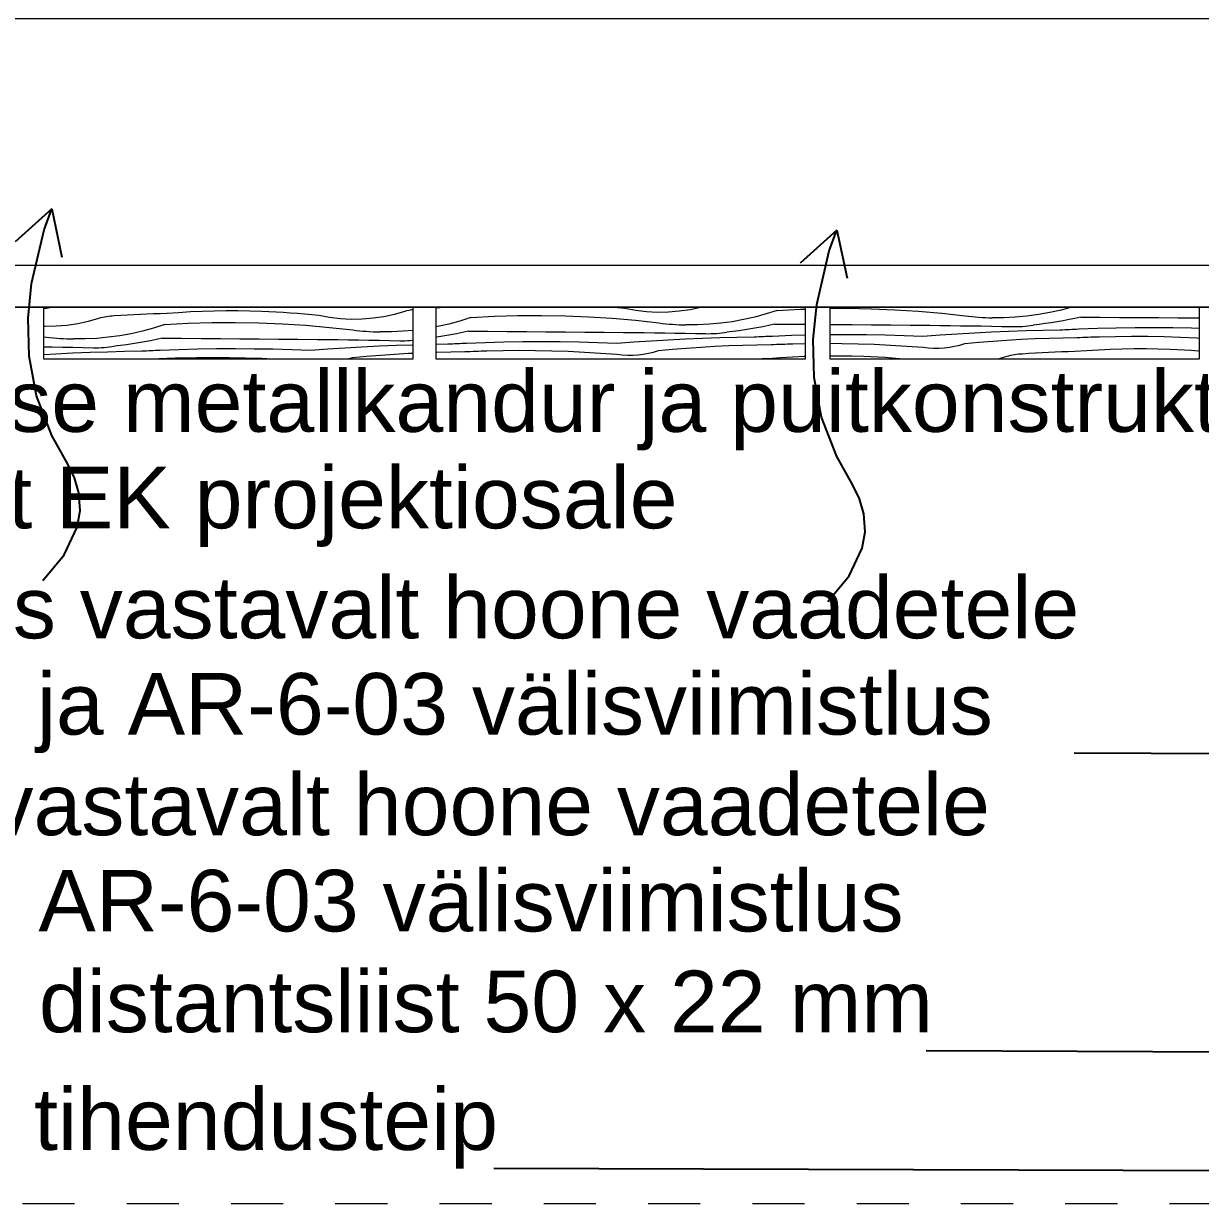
# Model space of a CAD drawing. Header units: millimetres. Extents: x -6345 to -3608, y 2414 to 4738.
# Drawn here: x -6006.3 to -5528.6, y 2414.1 to 2893.1 of the extents above; entities that cross this region are included whole.
import ezdxf

# ---------------------------------------------------------------- set-up
doc = ezdxf.new("R2010")
doc.units = ezdxf.units.MM
doc.header["$MEASUREMENT"] = 0
doc.linetypes.add('Dashed', pattern=[42.333333333324, 21.166666666662, -21.166666666662])
for name, color, linetype, lineweight in [('0_Pen_No__1', 7, 'Continuous', 13), ('2D Drafting - General_Pen_No__141', 7, 'Continuous', 20), ('Annotation - Label_Pen_No__2', 8, 'Continuous', 15), ('New_0_Pen_No__2', 8, 'Continuous', 15), ('New_0_Pen_No__75', 6, 'Continuous', 20), ('New_2D Drafting - General_Pen_No__1', 7, 'Continuous', 13), ('New_k-jämejoon_Pen_No__2', 8, 'Continuous', 15)]:
    doc.layers.add(name, color=color, linetype=linetype, lineweight=lineweight)
doc.layers.add('2D Drafting - General_Pen_No__161', color=7, linetype='Continuous', lineweight=13, true_color=0x6a6a6a)
doc.layers.add('New_0_Pen_No__5', color=7, linetype='Continuous', lineweight=25, true_color=0x40a5ff)
doc.styles.add('GENERATED_STYLE_1', font='')
doc.styles.get('GENERATED_STYLE_1').set_extended_font_data('Arial')
doc.dimstyles.new('GENERATED_STYLE__4', dxfattribs={"dimtxt": 0.18, "dimasz": 0.94818816, "dimexe": 0.18, "dimexo": 0.0625, "dimgap": 0, "dimtad": 0, "dimtih": 1, "dimtoh": 1, "dimdec": 4, "dimzin": 0, "dimdsep": 46, "dimcen": 0.09, "dimadec": 0, "dimazin": 0, "dimtfac": 1, "dimtdec": 4, "dimtmove": 0, "dimatfit": 3, "dimldrblk": 'ARROWHEAD_5', "dimfxl": 0, "dimtolj": 1, "dimtzin": 0, "dimarcsym": 0})
doc.dimstyles.new('GENERATED_STYLE__6', dxfattribs={"dimtxt": 0.18, "dimasz": 7.6, "dimexe": 0.18, "dimexo": 0.0625, "dimgap": 0, "dimtad": 0, "dimtih": 1, "dimtoh": 1, "dimdec": 4, "dimzin": 0, "dimdsep": 46, "dimcen": 0.09, "dimadec": 0, "dimazin": 0, "dimtfac": 1, "dimtdec": 4, "dimtmove": 0, "dimatfit": 3, "dimldrblk": 'ARROWHEAD_14', "dimfxl": 0, "dimtolj": 1, "dimtzin": 0, "dimarcsym": 0})

# ---------------------------------------------------------------- blocks, each defined once
blk = doc.blocks.new('*X5')
at = {"layer": '2D Drafting - General_Pen_No__161', "color": 251, "linetype": 'Continuous', "lineweight": 13, "true_color": 0x6a6a6a}
for p, q in [((-5998.203263941031, 2777.363651190695), (-5997.050303377668, 2777.565752973827)), ((-5997.050303377668, 2777.565752973827), (-5995.193343630632, 2778.001237874935)), ((-5975.744455168614, 2773.49106106811), (-5974.987788791072, 2773.717350662709)), ((-5974.987788791072, 2773.717350662709), (-5974.223646139058, 2773.916942733951)), ((-5974.223646139058, 2773.916942733951), (-5973.452968870578, 2774.089591323216)), ((-5973.452968870578, 2774.089591323216), (-5972.676706696283, 2774.235083674516)), ((-5972.676706696283, 2774.235083674516), (-5971.895816209143, 2774.353240496672)), ((-5971.895816209143, 2774.353240496672), (-5971.111259705627, 2774.443916184257)), ((-5971.111259705627, 2774.443916184257), (-5970.324003999862, 2774.506998997027)), ((-5970.324003999862, 2774.506998997027), (-5969.535019232216, 2774.542411197616)), ((-5969.535019232216, 2774.542411197616), (-5966.877480491595, 2774.727504636006)), ((-5966.877480491595, 2774.727504636006), (-5964.218699048766, 2774.893796482177)), ((-5964.218699048766, 2774.893796482177), (-5961.558807919824, 2775.041278416718)), ((-5961.558807919824, 2775.041278416718), (-5958.897940176385, 2775.169943061262)), ((-5958.897940176385, 2775.169943061262), (-5956.236228938918, 2775.279783978847)), ((-5956.236228938918, 2775.279783978847), (-5953.573807370095, 2775.370795674247)), ((-5953.573807370095, 2775.370795674247), (-5950.910808668124, 2775.442973594239)), ((-5950.910808668124, 2775.442973594239), (-5948.247366060085, 2775.496314127837)), ((-5948.247366060085, 2775.496314127837), (-5943.431297187969, 2775.858344933212)), ((-5943.431297187969, 2775.858344933212), (-5938.610330489373, 2776.147940817245)), ((-5938.610330489373, 2776.147940817245), (-5933.785555342424, 2776.3650363409)), ((-5933.785555342424, 2776.3650363409), (-5928.958061985827, 2776.509582447808)), ((-5928.958061985827, 2776.509582447808), (-5924.128941272514, 2776.581546475357)), ((-5924.128941272514, 2776.581546475357), (-5919.299284423145, 2776.580912162071)), ((-5919.299284423145, 2776.580912162071), (-5914.470182779529, 2776.507679651283)), ((-5914.470182779529, 2776.507679651283), (-5909.642727558017, 2776.361865491105)), ((-5909.639949187173, 2776.377622415153), (-5906.740700069086, 2776.255119725273)), ((-5906.740700069086, 2776.255119725273), (-5903.84267562436, 2776.106436587218)), ((-5903.84267562436, 2776.106436587218), (-5900.946112259679, 2775.931585129833)), ((-5900.946112259679, 2775.931585129833), (-5898.051246262533, 2775.730579616646)), ((-5898.051246262533, 2775.730579616646), (-5895.158313781951, 2775.503436444705)), ((-5895.158313781951, 2775.503436444705), (-5892.267550809236, 2775.250174143241)), ((-5892.267550809236, 2775.250174143241), (-5889.379193158711, 2774.970813372154)), ((-5889.379193158711, 2774.970813372154), (-5886.493476448488, 2774.665376920333)), ((-5886.493476448488, 2774.665376920333), (-5882.128982861627, 2773.872824763062)), ((-5882.128982861627, 2773.872824763062), (-5877.722207338816, 2773.36560421608)), ((-5868.856444831793, 2773.21452130491), (-5864.434945794215, 2773.571297778963)), ((-5864.434945794215, 2773.571297778963), (-5860.045982200108, 2774.214680838522)), ((-5860.045982200108, 2774.214680838522), (-5855.70811232157, 2775.141950005816)), ((-5855.70811232157, 2775.141950005816), (-5851.439678386291, 2776.349184420455)), ((-5851.439678386291, 2776.349184420455), (-5850.683012008749, 2776.575474015055)), ((-5850.683012008749, 2776.575474015055), (-5849.918869356736, 2776.775066086296)), ((-5849.918869356736, 2776.775066086296), (-5849.148192088255, 2776.947714675561)), ((-5849.148192088255, 2776.947714675561), (-5848.37192991396, 2777.093207026862)), ((-5848.37192991396, 2777.093207026862), (-5848.203264090044, 2777.118727913707)), ((-5998.203263941031, 2770.317828499438), (-5997.596560250349, 2770.287736655907)), ((-5997.596560250349, 2770.287736655907), (-5993.161221614116, 2770.356397952565)), ((-5993.161221614116, 2770.356397952565), (-5988.739722576538, 2770.713174426618)), ((-5988.739722576538, 2770.713174426618), (-5984.350758982429, 2771.356557486176)), ((-5984.350758982429, 2771.356557486176), (-5980.012889103893, 2772.28382665347)), ((-5980.012889103893, 2772.28382665347), (-5975.744455168614, 2773.49106106811)), ((-5953.528925857248, 2769.485953668299), (-5958.065040217986, 2768.240762831041)), ((-5949.052394354757, 2770.93077179599), (-5953.528925857248, 2769.485953668299)), ((-5949.052394354757, 2770.93077179599), (-5939.502379330286, 2771.440534690025)), ((-5939.502379330286, 2771.440534690025), (-5929.943000766453, 2771.725010785838)), ((-5929.943000766453, 2771.725010785838), (-5920.37957248485, 2771.784041950218)), ((-5920.37957248485, 2771.784041950218), (-5910.817410558202, 2771.617595369203)), ((-5910.817410558202, 2771.617595369203), (-5901.261830355305, 2771.225763566322)), ((-5901.261830355305, 2771.225763566322), (-5891.718143586333, 2770.608764351162)), ((-5891.718143586333, 2770.608764351162), (-5882.191655350198, 2769.766940698294)), ((-5882.191655350198, 2769.766940698294), (-5872.687661185572, 2768.700760556616)), ((-5877.722207338816, 2773.36560421608), (-5873.291783468027, 2773.145860008252)), ((-5873.291783468027, 2773.145860008252), (-5868.856444831793, 2773.21452130491)), ((-5998.203263941031, 2765.978470474496), (-5996.992437967893, 2765.84263720427)), ((-5996.992437967893, 2765.84263720427), (-5995.627586146357, 2765.682169115391)), ((-5995.627586146357, 2765.682169115391), (-5994.260772333157, 2765.539373799145)), ((-5994.260772333157, 2765.539373799145), (-5992.892225354346, 2765.414275161707)), ((-5992.892225354346, 2765.414275161707), (-5991.522174326142, 2765.306894146549)), ((-5991.522174326142, 2765.306894146549), (-5990.15084861656, 2765.217248730938)), ((-5990.15084861656, 2765.217248730938), (-5988.778477807019, 2765.145353922918)), ((-5988.778477807019, 2765.145353922918), (-5987.405291653904, 2765.09122175881)), ((-5987.405291653904, 2765.09122175881), (-5986.031520050099, 2765.054861301187)), ((-5981.324835744828, 2765.080751089728), (-5986.028741679256, 2765.070618225236)), ((-5976.625991760516, 2765.299151927617), (-5981.324835744828, 2765.080751089728)), ((-5971.941426378779, 2765.725392351704), (-5976.625991760516, 2765.299151927617)), ((-5967.280328244991, 2766.35863630319), (-5971.941426378779, 2765.725392351704)), ((-5962.65183997417, 2767.197641691587), (-5967.280328244991, 2766.35863630319)), ((-5958.065040217986, 2768.240762831041), (-5962.65183997417, 2767.197641691587)), ((-5954.828207572204, 2764.324871667072), (-5957.23801900294, 2763.861127459713)), ((-5952.42628746409, 2764.827892159501), (-5954.828207572204, 2764.324871667072)), ((-5950.032898778327, 2765.370054884546), (-5952.42628746409, 2764.827892159501)), ((-5950.032898778326, 2765.370054884546), (-5942.164003187027, 2765.31892307269)), ((-5942.164003187027, 2765.31892307269), (-5934.295126215243, 2765.265001909117)), ((-5934.295126215243, 2765.265001909117), (-5926.426268851739, 2765.208291400601)), ((-5926.426268851739, 2765.208291400601), (-5918.557432085282, 2765.148791554273)), ((-5918.557432085282, 2765.148791554273), (-5910.688616904626, 2765.086502377604)), ((-5910.688616904626, 2765.086502377604), (-5902.819824298521, 2765.021423878428)), ((-5902.819824298521, 2765.021423878428), (-5894.951055255726, 2764.953556064919)), ((-5894.951055255726, 2764.953556064919), (-5887.082310764995, 2764.882898945596)), ((-5887.082310764995, 2764.882898945596), (-5882.903564748787, 2764.841275212466)), ((-5882.903564748787, 2764.841275212466), (-5878.724891068469, 2764.792931892898)), ((-5878.724891068469, 2764.792931892898), (-5874.546300529392, 2764.737869111898)), ((-5874.546300529392, 2764.737869111898), (-5870.367803936688, 2764.67608701185)), ((-5872.687661185572, 2768.700760556616), (-5871.322809364035, 2768.540292467736)), ((-5871.322809364035, 2768.540292467736), (-5869.955995550835, 2768.397497151491)), ((-5870.367803936688, 2764.67608701185), (-5866.18941209525, 2764.607585752512)), ((-5869.955995550835, 2768.397497151491), (-5868.587448572024, 2768.272398514053)), ((-5868.587448572024, 2768.272398514053), (-5867.21739754382, 2768.165017498895)), ((-5867.21739754382, 2768.165017498895), (-5865.846071834239, 2768.075372083283)), ((-5866.18941209525, 2764.607585752512), (-5862.011135809699, 2764.532365511017)), ((-5865.846071834239, 2768.075372083283), (-5864.473701024697, 2768.003477275264)), ((-5864.473701024697, 2768.003477275264), (-5863.100514871582, 2767.949345111156)), ((-5863.100514871582, 2767.949345111156), (-5861.726743267777, 2767.912984653532)), ((-5862.011135809699, 2764.532365511017), (-5857.832985884358, 2764.450426481872)), ((-5857.020058962506, 2767.938874442073), (-5861.723964896933, 2767.928741577581)), ((-5857.832985884358, 2764.450426481872), (-5853.654973123222, 2764.361768876956)), ((-5852.321214978193, 2768.157275279963), (-5857.020058962506, 2767.938874442073)), ((-5853.654973123222, 2764.361768876956), (-5852.578957348733, 2764.350683826952)), ((-5852.578957348733, 2764.350683826952), (-5851.502977330979, 2764.364819833363)), ((-5848.203264090044, 2768.531960440677), (-5852.321214978193, 2768.157275279963)), ((-5851.502977330979, 2764.364819833363), (-5850.427624152676, 2764.404169130664)), ((-5850.427624152676, 2764.404169130664), (-5849.353488552191, 2764.468710102571)), ((-5849.353488552191, 2764.468710102571), (-5848.281160599023, 2764.558407293915)), ((-5848.281160599023, 2764.558407293915), (-5848.203264090044, 2764.566765626845)), ((-5998.203263941031, 2761.870167369433), (-5994.67258071901, 2761.817963659505)), ((-5994.67258071901, 2761.817963659505), (-5990.494188877571, 2761.749462400167)), ((-5993.25502949052, 2759.017974520215), (-5986.281277451204, 2759.364570695084)), ((-5990.494188877571, 2761.749462400167), (-5986.315912592021, 2761.674242158671)), ((-5986.315912592021, 2761.674242158671), (-5982.13776266668, 2761.592303129526)), ((-5986.281277451204, 2759.364570695084), (-5979.304908090216, 2759.653736656699)), ((-5982.13776266668, 2761.592303129526), (-5977.959749905544, 2761.50364552461)), ((-5979.304908090216, 2759.653736656699), (-5972.326394348574, 2759.885452801965)), ((-5977.959749905544, 2761.50364552461), (-5976.883734131055, 2761.492560474607)), ((-5976.883734131055, 2761.492560474607), (-5975.807754113301, 2761.506696481018)), ((-5975.807754113301, 2761.506696481018), (-5974.732400934998, 2761.546045778318)), ((-5974.732400934998, 2761.546045778318), (-5973.658265334513, 2761.610586750226)), ((-5973.658265334513, 2761.610586750226), (-5972.585937381345, 2761.70028394157)), ((-5972.585937381345, 2761.70028394157), (-5971.516006151969, 2761.815088077776)), ((-5972.326394348574, 2759.885452801965), (-5965.346209312662, 2760.059703422413)), ((-5971.516006151969, 2761.815088077776), (-5970.44905940624, 2761.954936091927)), ((-5970.44905940624, 2761.954936091927), (-5969.385683264505, 2762.119751159417)), ((-5966.943305950164, 2762.40122751529), (-5969.382904893662, 2762.135508083466)), ((-5964.508369715994, 2762.706735873755), (-5966.943305950164, 2762.40122751529)), ((-5965.346209312662, 2760.059703422413), (-5958.364826182171, 2760.17647670527)), ((-5962.078745089514, 2763.051951742408), (-5964.508369715994, 2762.706735873755)), ((-5959.655079553571, 2763.436783122942), (-5962.078745089514, 2763.051951742408)), ((-5957.23801900294, 2763.861127459713), (-5959.655079553571, 2763.436783122942)), ((-5958.362047811329, 2760.192233629319), (-5957.427536385392, 2760.24011355349)), ((-5957.427536385392, 2760.24011355349), (-5956.492963690535, 2760.286782283618)), ((-5956.492963690535, 2760.286782283618), (-5955.558331296551, 2760.332239741315)), ((-5955.558331296551, 2760.332239741315), (-5954.623640773334, 2760.376485850226)), ((-5954.623640773334, 2760.376485850226), (-5953.688893690876, 2760.419520536031)), ((-5953.688893690876, 2760.419520536031), (-5952.754091619266, 2760.461343726445)), ((-5952.754091619266, 2760.461343726445), (-5951.81923612868, 2760.501955351218)), ((-5951.81923612868, 2760.501955351218), (-5950.884328789389, 2760.541355342134)), ((-5950.884328789388, 2760.541355342133), (-5943.257927799154, 2760.817439952859)), ((-5943.257927799154, 2760.817439952859), (-5935.629034712684, 2761.012901077737)), ((-5935.629034712684, 2761.012901077737), (-5927.998501827774, 2761.127716879905)), ((-5927.998501827774, 2761.127716879905), (-5920.367181625415, 2761.161874532174)), ((-5920.367181625415, 2761.161874532174), (-5912.735926674563, 2761.115370218462)), ((-5912.735926674563, 2761.115370218462), (-5905.105589536875, 2760.988209134215)), ((-5905.105589536875, 2760.988209134215), (-5897.477022671477, 2760.780405485835)), ((-5897.477022671477, 2760.780405485835), (-5889.851078339719, 2760.49198248909)), ((-5889.851078339719, 2760.49198248909), (-5882.888013976958, 2761.01071276036)), ((-5882.888013976958, 2761.01071276036), (-5875.920914662257, 2761.472094980836)), ((-5875.920914662257, 2761.472094980836), (-5868.950252708199, 2761.876097872561)), ((-5868.950252708199, 2761.876097872561), (-5861.976500668883, 2762.22269404743)), ((-5861.976500668883, 2762.22269404743), (-5855.000131307895, 2762.511860009045)), ((-5855.748748240087, 2758.913800585129), (-5850.042808370181, 2759.252744364309)), ((-5855.000131307895, 2762.511860009045), (-5848.203264090044, 2762.737544722138)), ((-5850.042808370181, 2759.252744364309), (-5848.203264090044, 2759.340169397661)), ((-5998.203263941031, 2758.731186688569), (-5993.25502949052, 2759.017974520215)), ((-5957.211286350515, 2757.005739031117), (-5951.495697333037, 2757.07411203545)), ((-5951.495697333036, 2757.074112035449), (-5950.386321139191, 2757.1237184888)), ((-5950.386321139191, 2757.1237184888), (-5949.276834342787, 2757.170786400271)), ((-5949.276834342787, 2757.170786400271), (-5948.167242752662, 2757.215315523431)), ((-5948.167242752662, 2757.215315523431), (-5947.057552178204, 2757.257305625144)), ((-5947.057552178204, 2757.257305625144), (-5945.947768429315, 2757.296756485566)), ((-5945.947768429315, 2757.296756485566), (-5944.83789731639, 2757.333667898149)), ((-5944.83789731639, 2757.333667898149), (-5943.727944650277, 2757.368039669638)), ((-5943.727944650277, 2757.368039669638), (-5942.617916242256, 2757.399871620076)), ((-5942.615137871413, 2757.415628544125), (-5936.007318680527, 2757.552532907529)), ((-5936.007318680527, 2757.552532907529), (-5929.398247865814, 2757.599439519813)), ((-5929.398247865814, 2757.599439519813), (-5922.789151129638, 2757.556339681791)), ((-5922.789151129638, 2757.556339681791), (-5916.18125417917, 2757.423241386655)), ((-5916.18125417917, 2757.423241386655), (-5909.575782499071, 2757.200169318495)), ((-5909.575782499071, 2757.200169318495), (-5905.379964735695, 2757.001237895796)), ((-5874.498292983697, 2757.001237895796), (-5872.836886271157, 2757.491921372447)), ((-5872.836886271157, 2757.491921372447), (-5867.146586432519, 2758.033327348442)), ((-5867.146586432519, 2758.033327348442), (-5861.450274130045, 2758.507309243784)), ((-5861.450274130045, 2758.507309243784), (-5855.748748240087, 2758.913800585129))]:
    blk.add_line(p, q, dxfattribs=at)
blk = doc.blocks.new('*X6')
at = {"layer": '2D Drafting - General_Pen_No__161', "color": 251, "linetype": 'Continuous', "lineweight": 13, "true_color": 0x6a6a6a}
for p, q in [((-5838.95693871915, 2777.804981323898), (-5837.254031137502, 2777.899401769064)), ((-5837.254031137502, 2777.899401769064), (-5835.147994858537, 2778.001237874935)), ((-5824.747617572434, 2773.788895148336), (-5829.224149074926, 2772.344077020645)), ((-5824.747617572435, 2773.788895148336), (-5815.197602547964, 2774.298658042371)), ((-5815.197602547964, 2774.298658042371), (-5805.638223984131, 2774.583134138184)), ((-5805.638223984131, 2774.583134138184), (-5796.074795702528, 2774.642165302564)), ((-5796.074795702528, 2774.642165302564), (-5786.512633775881, 2774.475718721549)), ((-5786.512633775881, 2774.475718721549), (-5776.957053572984, 2774.083886918668)), ((-5776.957053572984, 2774.083886918668), (-5767.413366804011, 2773.466887703508)), ((-5766.855866735787, 2778.001237874935), (-5765.07441637639, 2777.8289367245)), ((-5765.07441637639, 2777.8289367245), (-5762.188699666167, 2777.523500272678)), ((-5762.188699666167, 2777.523500272678), (-5757.824206079306, 2776.730948115408)), ((-5757.824206079306, 2776.730948115408), (-5753.417430556495, 2776.223727568425)), ((-5753.417430556495, 2776.223727568425), (-5748.987006685706, 2776.003983360598)), ((-5748.987006685706, 2776.003983360598), (-5744.551668049472, 2776.072644657256)), ((-5744.551668049472, 2776.072644657256), (-5740.130169011895, 2776.429421131309)), ((-5740.130169011895, 2776.429421131309), (-5735.741205417787, 2777.072804190867)), ((-5735.741205417787, 2777.072804190867), (-5731.40333553925, 2778.000073358161)), ((-5709.455486653344, 2773.957009535732), (-5714.042286409526, 2772.913888396278)), ((-5704.919372292605, 2775.20220037299), (-5709.455486653344, 2773.957009535732)), ((-5700.442840790114, 2776.647018500681), (-5704.919372292605, 2775.20220037299)), ((-5700.442840790114, 2776.647018500681), (-5690.892825765643, 2777.156781394717)), ((-5690.892825765643, 2777.156781394717), (-5688.956938868163, 2777.214391159081)), ((-5838.347063191847, 2770.055765043933), (-5838.95693871915, 2769.945212996759)), ((-5833.760263435664, 2771.098886183387), (-5838.347063191847, 2770.055765043933)), ((-5829.224149074926, 2772.344077020645), (-5833.760263435664, 2771.098886183387)), ((-5767.413366804011, 2773.466887703508), (-5757.886878567876, 2772.62506405064)), ((-5757.886878567876, 2772.62506405064), (-5748.382884403251, 2771.558883908962)), ((-5748.382884403251, 2771.558883908962), (-5747.018032581714, 2771.398415820082)), ((-5747.018032581714, 2771.398415820082), (-5745.651218768513, 2771.255620503837)), ((-5745.651218768513, 2771.255620503837), (-5744.282671789703, 2771.130521866399)), ((-5744.282671789703, 2771.130521866399), (-5742.912620761499, 2771.023140851241)), ((-5742.912620761499, 2771.023140851241), (-5741.541295051917, 2770.933495435629)), ((-5741.541295051917, 2770.933495435629), (-5740.168924242375, 2770.86160062761)), ((-5740.168924242375, 2770.86160062761), (-5738.79573808926, 2770.807468463502)), ((-5738.79573808926, 2770.807468463502), (-5737.421966485455, 2770.771108005878)), ((-5732.715282180185, 2770.796997794419), (-5737.419188114613, 2770.786864929927)), ((-5728.016438195873, 2771.015398632308), (-5732.715282180185, 2770.796997794419)), ((-5723.331872814137, 2771.441639056395), (-5728.016438195873, 2771.015398632308)), ((-5718.670774680348, 2772.074883007881), (-5723.331872814137, 2771.441639056395)), ((-5714.042286409526, 2772.913888396278), (-5718.670774680348, 2772.074883007881)), ((-5713.469191524871, 2768.768198447099), (-5715.898816151351, 2768.422982578446)), ((-5711.045525988929, 2769.153029827633), (-5713.469191524871, 2768.768198447099)), ((-5708.628465438297, 2769.577374164404), (-5711.045525988929, 2769.153029827633)), ((-5706.218654007561, 2770.041118371763), (-5708.628465438297, 2769.577374164404)), ((-5703.816733899447, 2770.544138864192), (-5706.218654007561, 2770.041118371763)), ((-5701.423345213683, 2771.086301589237), (-5703.816733899447, 2770.544138864192)), ((-5701.423345213682, 2771.086301589237), (-5693.554449622385, 2771.035169777382)), ((-5693.554449622385, 2771.035169777382), (-5688.956938868163, 2771.003665519494)), ((-5837.773968307192, 2765.910075094754), (-5838.95693871915, 2765.741991451748)), ((-5835.350302771249, 2766.294906475288), (-5837.773968307192, 2765.910075094754)), ((-5832.933242220617, 2766.719250812059), (-5835.350302771249, 2766.294906475288)), ((-5830.523430789882, 2767.182995019418), (-5832.933242220617, 2766.719250812059)), ((-5828.121510681767, 2767.686015511847), (-5830.523430789882, 2767.182995019418)), ((-5825.728121996004, 2768.228178236891), (-5828.121510681767, 2767.686015511847)), ((-5825.728121996004, 2768.228178236891), (-5817.859226404706, 2768.177046425036)), ((-5817.859226404706, 2768.177046425036), (-5809.990349432922, 2768.123125261463)), ((-5811.324257930362, 2763.871024430083), (-5803.693725045452, 2763.985840232251)), ((-5809.990349432922, 2768.123125261463), (-5802.121492069417, 2768.066414752946)), ((-5803.693725045452, 2763.985840232251), (-5796.062404843095, 2764.01999788452)), ((-5802.121492069417, 2768.066414752946), (-5794.25265530296, 2768.006914906618)), ((-5796.062404843095, 2764.01999788452), (-5788.431149892241, 2763.973493570807)), ((-5794.25265530296, 2768.006914906618), (-5786.383840122304, 2767.94462572995)), ((-5788.431149892241, 2763.973493570807), (-5780.800812754554, 2763.846332486561)), ((-5786.383840122304, 2767.94462572995), (-5778.515047516199, 2767.879547230774)), ((-5778.515047516199, 2767.879547230774), (-5770.646278473405, 2767.811679417265)), ((-5770.646278473405, 2767.811679417265), (-5762.777533982673, 2767.741022297942)), ((-5762.777533982673, 2767.741022297942), (-5758.598787966465, 2767.699398564812)), ((-5758.598787966465, 2767.699398564812), (-5754.420114286148, 2767.651055245244)), ((-5758.583237194636, 2763.868836112706), (-5751.616137879935, 2764.330218333182)), ((-5754.420114286148, 2767.651055245244), (-5750.24152374707, 2767.595992464244)), ((-5751.616137879935, 2764.330218333182), (-5744.645475925877, 2764.734221224907)), ((-5750.24152374707, 2767.595992464244), (-5746.063027154366, 2767.534210364196)), ((-5746.063027154366, 2767.534210364196), (-5741.884635312928, 2767.465709104858)), ((-5744.645475925877, 2764.734221224907), (-5737.671723886561, 2765.080817399776)), ((-5741.884635312928, 2767.465709104858), (-5737.706359027377, 2767.390488863363)), ((-5737.706359027377, 2767.390488863363), (-5733.528209102037, 2767.308549834218)), ((-5737.671723886561, 2765.080817399776), (-5730.695354525573, 2765.369983361391)), ((-5733.528209102037, 2767.308549834218), (-5729.3501963409, 2767.219892229302)), ((-5730.695354525573, 2765.369983361391), (-5723.71684078393, 2765.601699506656)), ((-5729.3501963409, 2767.219892229302), (-5728.274180566412, 2767.208807179298)), ((-5728.274180566412, 2767.208807179298), (-5727.198200548657, 2767.222943185709)), ((-5727.198200548657, 2767.222943185709), (-5726.122847370354, 2767.26229248301)), ((-5726.122847370354, 2767.26229248301), (-5725.048711769869, 2767.326833454917)), ((-5725.048711769869, 2767.326833454917), (-5723.976383816702, 2767.416530646261)), ((-5723.976383816702, 2767.416530646261), (-5722.906452587325, 2767.531334782467)), ((-5723.71684078393, 2765.601699506656), (-5716.736655748018, 2765.775950127104)), ((-5722.906452587325, 2767.531334782467), (-5721.839505841597, 2767.671182796619)), ((-5721.839505841597, 2767.671182796619), (-5720.776129699862, 2767.835997864109)), ((-5718.333752385522, 2768.117474219981), (-5720.77335132902, 2767.851754788157)), ((-5715.898816151351, 2768.422982578446), (-5718.333752385522, 2768.117474219981)), ((-5716.736655748018, 2765.775950127104), (-5709.755272617528, 2765.892723409962)), ((-5709.752494246686, 2765.90848033401), (-5708.817982820749, 2765.956360258181)), ((-5708.817982820749, 2765.956360258181), (-5707.883410125893, 2766.003028988309)), ((-5707.883410125893, 2766.003028988309), (-5706.948777731908, 2766.048486446006)), ((-5706.948777731908, 2766.048486446006), (-5706.01408720869, 2766.092732554917)), ((-5706.01408720869, 2766.092732554917), (-5705.079340126234, 2766.135767240722)), ((-5705.079340126234, 2766.135767240722), (-5704.144538054623, 2766.177590431136)), ((-5704.144538054623, 2766.177590431136), (-5703.209682564036, 2766.218202055909)), ((-5703.209682564036, 2766.218202055909), (-5702.274775224746, 2766.257602046825)), ((-5702.274775224745, 2766.257602046825), (-5694.648374234511, 2766.53368665755)), ((-5694.648374234511, 2766.53368665755), (-5688.956938868163, 2766.67950785943)), ((-5838.95693871915, 2762.952692815037), (-5834.06004939985, 2763.034600057616)), ((-5838.95693871915, 2759.715824273664), (-5838.620888103601, 2759.727808576043)), ((-5838.620888103601, 2759.727808576043), (-5832.906509568194, 2759.863862383462)), ((-5834.057271029007, 2763.050356981664), (-5833.122759603069, 2763.098236905835)), ((-5833.122759603069, 2763.098236905835), (-5832.188186908213, 2763.144905635964)), ((-5832.906509568194, 2759.863862383462), (-5827.190920550715, 2759.932235387795)), ((-5832.188186908213, 2763.144905635964), (-5831.253554514228, 2763.190363093661)), ((-5831.253554514228, 2763.190363093661), (-5830.318863991011, 2763.234609202572)), ((-5830.318863991011, 2763.234609202572), (-5829.384116908554, 2763.277643888377)), ((-5829.384116908554, 2763.277643888377), (-5828.449314836943, 2763.31946707879)), ((-5828.449314836943, 2763.31946707879), (-5827.514459346357, 2763.360078703564)), ((-5827.514459346357, 2763.360078703564), (-5826.579552007066, 2763.399478694479)), ((-5827.190920550715, 2759.932235387795), (-5826.08154435687, 2759.981841841146)), ((-5826.579552007066, 2763.399478694479), (-5818.953151016833, 2763.675563305205)), ((-5826.08154435687, 2759.981841841146), (-5824.972057560466, 2760.028909752617)), ((-5824.972057560466, 2760.028909752617), (-5823.862465970342, 2760.073438875777)), ((-5823.862465970342, 2760.073438875777), (-5822.752775395883, 2760.11542897749)), ((-5822.752775395883, 2760.11542897749), (-5821.642991646994, 2760.154879837912)), ((-5821.642991646994, 2760.154879837912), (-5820.533120534069, 2760.191791250495)), ((-5820.533120534069, 2760.191791250495), (-5819.423167867956, 2760.226163021984)), ((-5819.423167867956, 2760.226163021984), (-5818.313139459935, 2760.257994972422)), ((-5818.953151016833, 2763.675563305205), (-5811.324257930362, 2763.871024430083)), ((-5818.310361089091, 2760.27375189647), (-5811.702541898205, 2760.410656259874)), ((-5811.702541898205, 2760.410656259874), (-5805.093471083492, 2760.457562872159)), ((-5805.093471083492, 2760.457562872159), (-5798.484374347316, 2760.414463034137)), ((-5798.484374347316, 2760.414463034137), (-5791.876477396848, 2760.281364739001)), ((-5791.876477396848, 2760.281364739001), (-5785.27100571675, 2760.058292670841)), ((-5785.27100571675, 2760.058292670841), (-5778.669184341898, 2759.745288200064)), ((-5780.800812754554, 2763.846332486561), (-5773.172245889156, 2763.638528838181)), ((-5778.669184341898, 2759.745288200064), (-5772.072237630195, 2759.342409375727)), ((-5773.172245889156, 2763.638528838181), (-5765.546301557398, 2763.350105841436)), ((-5772.072237630195, 2759.342409375727), (-5765.481389035493, 2758.849730914766)), ((-5765.546301557398, 2763.350105841436), (-5758.583237194636, 2763.868836112706)), ((-5754.790632344027, 2758.882327284485), (-5752.677765348097, 2759.25269050502)), ((-5752.677765348097, 2759.25269050502), (-5750.589343709224, 2759.742456689951)), ((-5750.589343709224, 2759.742456689951), (-5748.532109488835, 2760.350044724792)), ((-5748.532109488835, 2760.350044724792), (-5742.841809650198, 2760.891450700788)), ((-5742.841809650198, 2760.891450700788), (-5737.145497347723, 2761.36543259613)), ((-5737.145497347723, 2761.36543259613), (-5731.443971457767, 2761.771923937475)), ((-5731.443971457767, 2761.771923937475), (-5725.738031587859, 2762.110867716655)), ((-5725.738031587859, 2762.110867716655), (-5720.028477964571, 2762.382216398678)), ((-5720.028477964571, 2762.382216398678), (-5714.316111321279, 2762.585931928389)), ((-5714.316111321279, 2762.585931928389), (-5708.601732785873, 2762.721985735808)), ((-5708.601732785873, 2762.721985735808), (-5702.886143768394, 2762.790358740141)), ((-5702.886143768393, 2762.790358740141), (-5701.776767574548, 2762.839965193492)), ((-5701.776767574548, 2762.839965193492), (-5700.667280778144, 2762.887033104962)), ((-5700.667280778144, 2762.887033104962), (-5699.557689188019, 2762.931562228123)), ((-5699.557689188019, 2762.931562228123), (-5698.44799861356, 2762.973552329836)), ((-5698.44799861356, 2762.973552329836), (-5697.338214864672, 2763.013003190258)), ((-5697.338214864672, 2763.013003190258), (-5696.228343751746, 2763.049914602841)), ((-5696.228343751746, 2763.049914602841), (-5695.118391085634, 2763.08428637433)), ((-5695.118391085634, 2763.08428637433), (-5694.008362677612, 2763.116118324768)), ((-5694.00558430677, 2763.131875248816), (-5688.956938868163, 2763.23647580913)), ((-5765.481389035493, 2758.849730914766), (-5763.349414210807, 2758.6129626641)), ((-5763.349414210807, 2758.6129626641), (-5761.207433408811, 2758.497662614236)), ((-5761.207433408811, 2758.497662614236), (-5759.062361596233, 2758.504202988869)), ((-5759.062361596233, 2758.504202988869), (-5756.921123718525, 2758.632562673678)), ((-5756.921123718525, 2758.632562673678), (-5754.790632344027, 2758.882327284485)), ((-5710.853961670601, 2757.001237895796), (-5709.201269340524, 2757.05773320544)), ((-5709.201269340524, 2757.05773320544), (-5706.538270638554, 2757.129911125433)), ((-5706.538270638554, 2757.129911125433), (-5703.874828030515, 2757.18325165903)), ((-5703.874828030515, 2757.18325165903), (-5699.058759158398, 2757.545282464406)), ((-5699.058759158398, 2757.545282464406), (-5694.237792459803, 2757.834878348439)), ((-5694.237792459803, 2757.834878348439), (-5689.413017312853, 2758.051973872094)), ((-5689.413017312853, 2758.051973872094), (-5688.956938868163, 2758.06562989578))]:
    blk.add_line(p, q, dxfattribs=at)
blk = doc.blocks.new('*X7')
at = {"layer": '2D Drafting - General_Pen_No__161', "color": 251, "linetype": 'Continuous', "lineweight": 13, "true_color": 0x6a6a6a}
for p, q in [((-5678.956938868163, 2777.455926712692), (-5671.770018920207, 2777.50028865491)), ((-5671.770018920207, 2777.50028865491), (-5662.20785699356, 2777.333842073895)), ((-5662.20785699356, 2777.333842073895), (-5652.652276790663, 2776.942010271014)), ((-5652.652276790663, 2776.942010271014), (-5643.108590021691, 2776.325011055854)), ((-5643.108590021691, 2776.325011055854), (-5633.582101785556, 2775.483187402986)), ((-5633.582101785556, 2775.483187402986), (-5624.07810762093, 2774.417007261308)), ((-5624.07810762093, 2774.417007261308), (-5622.713255799394, 2774.256539172428)), ((-5622.713255799394, 2774.256539172428), (-5621.346441986192, 2774.113743856183)), ((-5621.346441986192, 2774.113743856183), (-5619.977895007382, 2773.988645218745)), ((-5619.977895007382, 2773.988645218745), (-5618.607843979178, 2773.881264203587)), ((-5618.607843979178, 2773.881264203587), (-5617.236518269597, 2773.791618787975)), ((-5617.236518269597, 2773.791618787975), (-5615.864147460055, 2773.719723979956)), ((-5615.864147460055, 2773.719723979956), (-5614.490961306939, 2773.665591815848)), ((-5614.490961306939, 2773.665591815848), (-5613.117189703134, 2773.629231358224)), ((-5608.410505397863, 2773.655121146765), (-5613.114411332293, 2773.644988282273)), ((-5603.711661413551, 2773.873521984654), (-5608.410505397863, 2773.655121146765)), ((-5599.027096031815, 2774.299762408741), (-5603.711661413551, 2773.873521984654)), ((-5594.365997898026, 2774.933006360227), (-5599.027096031815, 2774.299762408741)), ((-5589.737509627204, 2775.772011748625), (-5594.365997898026, 2774.933006360227)), ((-5585.150709871022, 2776.815132888079), (-5589.737509627204, 2775.772011748625)), ((-5580.829839765626, 2778.001237874935), (-5585.150709871022, 2776.815132888079)), ((-5577.118568431362, 2773.944424941583), (-5579.511957117125, 2773.402262216538)), ((-5577.118568431361, 2773.944424941583), (-5569.249672840063, 2773.893293129728)), ((-5569.249672840063, 2773.893293129728), (-5561.380795868278, 2773.839371966154)), ((-5561.380795868278, 2773.839371966154), (-5553.511938504775, 2773.782661457638)), ((-5553.511938504775, 2773.782661457638), (-5545.643101738317, 2773.72316161131)), ((-5545.643101738317, 2773.72316161131), (-5537.774286557661, 2773.660872434642)), ((-5537.774286557661, 2773.660872434642), (-5529.905493951556, 2773.595793935466)), ((-5529.905493951556, 2773.595793935466), (-5528.956939017176, 2773.58761268767)), ((-5678.956938868163, 2770.932755646432), (-5677.816715287097, 2770.924538105292)), ((-5677.816715287097, 2770.924538105292), (-5669.94787852064, 2770.865038258964)), ((-5669.94787852064, 2770.865038258964), (-5662.079063339983, 2770.802749082296)), ((-5662.079063339983, 2770.802749082296), (-5654.210270733879, 2770.73767058312)), ((-5654.210270733879, 2770.73767058312), (-5646.341501691084, 2770.669802769611)), ((-5646.341501691084, 2770.669802769611), (-5638.472757200352, 2770.599145650287)), ((-5638.472757200352, 2770.599145650287), (-5634.294011184144, 2770.557521917158)), ((-5634.294011184144, 2770.557521917158), (-5630.115337503828, 2770.50917859759)), ((-5630.115337503828, 2770.50917859759), (-5625.93674696475, 2770.45411581659)), ((-5625.93674696475, 2770.45411581659), (-5621.758250372046, 2770.392333716542)), ((-5621.758250372046, 2770.392333716542), (-5617.579858530607, 2770.323832457204)), ((-5617.579858530607, 2770.323832457204), (-5613.401582245057, 2770.248612215709)), ((-5613.401582245057, 2770.248612215709), (-5609.223432319716, 2770.166673186563)), ((-5609.223432319716, 2770.166673186563), (-5605.04541955858, 2770.078015581648)), ((-5605.04541955858, 2770.078015581648), (-5603.969403784091, 2770.066930531644)), ((-5603.969403784091, 2770.066930531644), (-5602.893423766337, 2770.081066538055)), ((-5602.893423766337, 2770.081066538055), (-5601.818070588034, 2770.120415835356)), ((-5601.818070588034, 2770.120415835356), (-5600.743934987549, 2770.184956807263)), ((-5600.743934987549, 2770.184956807263), (-5599.671607034381, 2770.274653998607)), ((-5599.671607034381, 2770.274653998607), (-5598.601675805005, 2770.389458134813)), ((-5598.601675805005, 2770.389458134813), (-5597.534729059276, 2770.529306148965)), ((-5597.534729059276, 2770.529306148965), (-5596.471352917541, 2770.694121216455)), ((-5594.0289756032, 2770.975597572327), (-5596.468574546698, 2770.709878140503)), ((-5591.59403936903, 2771.281105930793), (-5594.0289756032, 2770.975597572327)), ((-5592.431878965698, 2768.63407347945), (-5585.450495835207, 2768.750846762307)), ((-5589.16441474255, 2771.626321799446), (-5591.59403936903, 2771.281105930793)), ((-5586.740749206607, 2772.01115317998), (-5589.16441474255, 2771.626321799446)), ((-5584.323688655975, 2772.435497516751), (-5586.740749206607, 2772.01115317998)), ((-5585.447717464364, 2768.766603686356), (-5584.513206038428, 2768.814483610527)), ((-5584.513206038428, 2768.814483610527), (-5583.578633343571, 2768.861152340655)), ((-5581.913877225239, 2772.89924172411), (-5584.323688655975, 2772.435497516751)), ((-5583.578633343571, 2768.861152340655), (-5582.644000949586, 2768.906609798353)), ((-5582.644000949586, 2768.906609798353), (-5581.709310426369, 2768.950855907264)), ((-5579.511957117125, 2773.402262216538), (-5581.913877225239, 2772.89924172411)), ((-5581.709310426369, 2768.950855907264), (-5580.774563343912, 2768.993890593068)), ((-5580.774563343912, 2768.993890593068), (-5579.839761272301, 2769.035713783482)), ((-5579.839761272301, 2769.035713783482), (-5578.904905781715, 2769.076325408255)), ((-5578.904905781715, 2769.076325408255), (-5577.969998442424, 2769.115725399171)), ((-5577.969998442423, 2769.11572539917), (-5570.343597452189, 2769.391810009896)), ((-5570.343597452189, 2769.391810009896), (-5562.71470436572, 2769.587271134774)), ((-5562.71470436572, 2769.587271134774), (-5555.084171480809, 2769.702086936942)), ((-5555.084171480809, 2769.702086936942), (-5547.452851278451, 2769.736244589211)), ((-5547.452851278451, 2769.736244589211), (-5539.821596327598, 2769.689740275499)), ((-5539.821596327598, 2769.689740275499), (-5532.191259189911, 2769.562579191252)), ((-5532.191259189911, 2769.562579191252), (-5528.956939017176, 2769.47447567931)), ((-5678.956938868163, 2766.845897250895), (-5671.757628060774, 2766.878121236866)), ((-5671.757628060774, 2766.878121236866), (-5664.126373109921, 2766.831616923153)), ((-5664.126373109921, 2766.831616923153), (-5656.496035972233, 2766.704455838907)), ((-5656.496035972233, 2766.704455838907), (-5648.867469106835, 2766.496652190527)), ((-5648.867469106835, 2766.496652190527), (-5641.241524775077, 2766.208229193782)), ((-5641.241524775077, 2766.208229193782), (-5634.278460412315, 2766.726959465052)), ((-5634.278460412315, 2766.726959465052), (-5627.311361097614, 2767.188341685528)), ((-5627.311361097614, 2767.188341685528), (-5620.340699143556, 2767.592344577252)), ((-5620.340699143556, 2767.592344577252), (-5613.36694710424, 2767.938940752122)), ((-5618.537032867877, 2763.749574053134), (-5612.840720565402, 2764.223555948476)), ((-5613.36694710424, 2767.938940752122), (-5606.390577743253, 2768.228106713736)), ((-5612.840720565402, 2764.223555948476), (-5607.139194675446, 2764.630047289821)), ((-5607.139194675446, 2764.630047289821), (-5601.433254805538, 2764.968991069001)), ((-5606.390577743253, 2768.228106713736), (-5599.412064001609, 2768.459822859002)), ((-5601.433254805538, 2764.968991069001), (-5595.723701182251, 2765.240339751024)), ((-5599.412064001609, 2768.459822859002), (-5592.431878965698, 2768.63407347945)), ((-5595.723701182251, 2765.240339751024), (-5590.011334538959, 2765.444055280735)), ((-5590.011334538959, 2765.444055280735), (-5584.296956003552, 2765.580109088154)), ((-5584.296956003552, 2765.580109088154), (-5578.581366986074, 2765.648482092487)), ((-5578.581366986073, 2765.648482092487), (-5577.471990792227, 2765.698088545838)), ((-5577.471990792227, 2765.698088545838), (-5576.362503995823, 2765.745156457308)), ((-5576.362503995823, 2765.745156457308), (-5575.252912405698, 2765.789685580468)), ((-5575.252912405698, 2765.789685580468), (-5574.14322183124, 2765.831675682181)), ((-5574.14322183124, 2765.831675682181), (-5573.033438082351, 2765.871126542604)), ((-5573.033438082351, 2765.871126542604), (-5571.923566969426, 2765.908037955187)), ((-5571.923566969426, 2765.908037955187), (-5570.813614303313, 2765.942409726676)), ((-5570.813614303313, 2765.942409726676), (-5569.703585895292, 2765.974241677114)), ((-5569.700807524448, 2765.989998601162), (-5563.092988333562, 2766.126902964565)), ((-5563.092988333562, 2766.126902964565), (-5556.483917518848, 2766.17380957685)), ((-5556.483917518848, 2766.17380957685), (-5549.874820782673, 2766.130709738829)), ((-5549.874820782673, 2766.130709738829), (-5543.266923832204, 2765.997611443693)), ((-5543.266923832204, 2765.997611443693), (-5536.661452152107, 2765.774539375532)), ((-5536.661452152107, 2765.774539375532), (-5530.059630777256, 2765.461534904755)), ((-5530.059630777256, 2765.461534904755), (-5528.956939017176, 2765.394192969263)), ((-5678.956938868163, 2763.303740815682), (-5674.179597564996, 2763.272586386483)), ((-5674.179597564996, 2763.272586386483), (-5667.571700614527, 2763.139488091347)), ((-5667.571700614527, 2763.139488091347), (-5660.966228934429, 2762.916416023187)), ((-5660.966228934429, 2762.916416023187), (-5654.364407559578, 2762.60341155241)), ((-5654.364407559578, 2762.60341155241), (-5647.767460847874, 2762.200532728073)), ((-5647.767460847874, 2762.200532728073), (-5641.176612253173, 2761.707854267112)), ((-5641.176612253173, 2761.707854267112), (-5639.044637428487, 2761.471086016446)), ((-5639.044637428487, 2761.471086016446), (-5636.90265662649, 2761.355785966582)), ((-5636.90265662649, 2761.355785966582), (-5634.757584813912, 2761.362326341215)), ((-5634.757584813912, 2761.362326341215), (-5632.616346936204, 2761.490686026023)), ((-5632.616346936204, 2761.490686026023), (-5630.485855561707, 2761.740450636831)), ((-5630.485855561707, 2761.740450636831), (-5628.372988565777, 2762.110813857366)), ((-5628.372988565777, 2762.110813857366), (-5626.284566926903, 2762.600580042297)), ((-5626.284566926903, 2762.600580042297), (-5624.227332706514, 2763.208168077138)), ((-5624.227332706514, 2763.208168077138), (-5618.537032867877, 2763.749574053134)), ((-5600.857704420324, 2759.087472081156), (-5598.200165679704, 2759.272565519545)), ((-5598.200165679704, 2759.272565519545), (-5595.541384236875, 2759.438857365717)), ((-5595.541384236875, 2759.438857365717), (-5592.881493107933, 2759.586339300258)), ((-5592.881493107933, 2759.586339300258), (-5590.220625364494, 2759.715003944801)), ((-5590.220625364494, 2759.715003944801), (-5587.558914127027, 2759.824844862387)), ((-5587.558914127027, 2759.824844862387), (-5584.896492558204, 2759.915856557786)), ((-5584.896492558204, 2759.915856557786), (-5582.233493856233, 2759.988034477779)), ((-5582.233493856233, 2759.988034477779), (-5579.570051248194, 2760.041375011376)), ((-5579.570051248194, 2760.041375011376), (-5574.753982376078, 2760.403405816751)), ((-5574.753982376078, 2760.403405816751), (-5569.933015677482, 2760.693001700784)), ((-5569.933015677482, 2760.693001700784), (-5565.108240530532, 2760.910097224439)), ((-5565.108240530532, 2760.910097224439), (-5560.280747173936, 2761.054643331348)), ((-5560.280747173936, 2761.054643331348), (-5555.451626460623, 2761.126607358896)), ((-5555.451626460623, 2761.126607358896), (-5550.621969611254, 2761.12597304561)), ((-5550.621969611254, 2761.12597304561), (-5545.792867967638, 2761.052740534822)), ((-5545.792867967638, 2761.052740534822), (-5540.965412746126, 2760.906926374645)), ((-5540.962634375283, 2760.922683298692), (-5538.063385257195, 2760.800180608812)), ((-5538.063385257195, 2760.800180608812), (-5535.165360812469, 2760.651497470757)), ((-5535.165360812469, 2760.651497470757), (-5532.268797447788, 2760.476646013372)), ((-5532.268797447788, 2760.476646013372), (-5529.373931450642, 2760.275640500186)), ((-5529.373931450642, 2760.275640500186), (-5528.956939017176, 2760.242899679358)), ((-5678.956938868163, 2758.268379007191), (-5674.926746393576, 2758.267849693264)), ((-5674.926746393576, 2758.267849693264), (-5670.09764474996, 2758.194617182477)), ((-5670.09764474996, 2758.194617182477), (-5665.270189528447, 2758.048803022299)), ((-5665.267411157605, 2758.064559946347), (-5662.368162039516, 2757.942057256467)), ((-5662.368162039516, 2757.942057256467), (-5659.470137594792, 2757.793374118412)), ((-5659.470137594792, 2757.793374118412), (-5656.57357423011, 2757.618522661027)), ((-5656.57357423011, 2757.618522661027), (-5653.678708232964, 2757.41751714784)), ((-5653.678708232964, 2757.41751714784), (-5650.785775752383, 2757.190373975899)), ((-5650.785775752383, 2757.190373975899), (-5648.626956322868, 2757.001237895796)), ((-5610.726192956215, 2757.001237895796), (-5607.067140356722, 2758.036121951649)), ((-5607.067140356722, 2758.036121951649), (-5606.31047397918, 2758.262411546249)), ((-5606.31047397918, 2758.262411546249), (-5605.546331327167, 2758.46200361749)), ((-5605.546331327167, 2758.46200361749), (-5604.775654058686, 2758.634652206755)), ((-5604.775654058686, 2758.634652206755), (-5603.999391884391, 2758.780144558055)), ((-5603.999391884391, 2758.780144558055), (-5603.218501397252, 2758.898301380211)), ((-5603.218501397252, 2758.898301380211), (-5602.433944893736, 2758.988977067796)), ((-5602.433944893736, 2758.988977067796), (-5601.64668918797, 2759.052059880566)), ((-5601.64668918797, 2759.052059880566), (-5600.857704420324, 2759.087472081156))]:
    blk.add_line(p, q, dxfattribs=at)
blk = doc.blocks.new('ARROWHEAD_14')
at = {"color": 0, "linetype": 'Continuous', "lineweight": 0}
blk.add_line((0, 0), (-1, 0), dxfattribs=at)
at = {"color": 0, "linetype": 'Continuous', "lineweight": 0, "flags": 128}
blk.add_lwpolyline([(-0.9093, 0.525), (0, 0), (-0.9093, -0.525)], dxfattribs=at)
blk = doc.blocks.new('ARROWHEAD_5')
at = {"linetype": 'Continuous', "lineweight": 0}
blk.add_hatch(color=0, dxfattribs=at).paths.add_polyline_path([(-1, 0.2679), (0, 0), (-1, -0.2679)])
at = {"color": 0, "linetype": 'Continuous', "lineweight": 0}
blk.add_line((0, 0), (-1, 0), dxfattribs=at)

msp = doc.modelspace()

# ---------------------------------------------------------------- linework, layer by layer
at = {"layer": '0_Pen_No__1', "color": 7, "linetype": 'Dashed', "lineweight": 13}
msp.add_lwpolyline([(-3608.460867409997, 2414.086043849476), (-3608.460867409997, 4737.852897352445), (-6345.456476100415, 4737.852897352445), (-6345.456476100415, 2414.086043849476)], close=True, dxfattribs=at)
at = {"layer": '2D Drafting - General_Pen_No__141', "color": 7, "linetype": 'Continuous', "lineweight": 20, "flags": 128}
for points in [[(-5998.203263941031, 2768.001620100018), (-5998.203263941031, 2757.001237895796), (-5848.95693871915, 2757.001237895796), (-5848.203264090044, 2757.001237895796), (-5848.203264090044, 2767.001235650686), (-5848.203264090044, 2778.001237874935), (-5998.203263941031, 2778.001237874935)], [(-5838.95693871915, 2768.001620100018), (-5838.95693871915, 2757.001237895796), (-5689.710613497269, 2757.001237895796), (-5688.956938868163, 2757.001237895796), (-5688.956938868163, 2767.001235650686), (-5688.956938868163, 2778.001237874935), (-5838.95693871915, 2778.001237874935)], [(-5678.956938868163, 2768.001620100018), (-5678.956938868163, 2757.001237895796), (-5529.710613646282, 2757.001237895796), (-5528.956939017176, 2757.001237895796), (-5528.956939017176, 2767.001235650686), (-5528.956939017176, 2778.001237874935), (-5678.956938868163, 2778.001237874935)]]:
    msp.add_lwpolyline(points, close=True, dxfattribs=at)
at = {"layer": 'New_0_Pen_No__5', "color": 161, "linetype": 'Continuous', "lineweight": 25, "true_color": 0x40a5ff}
for p, q in [((-5994.908295867192, 2817.827634620451), (-6009.773531135528, 2804.447630858604)), ((-5994.908295867192, 2817.827634620451), (-5990.753482441361, 2798.263963041564)), ((-5676.193838597433, 2809.24686077088), (-5691.059073865769, 2795.866857009034)), ((-5676.193838597433, 2809.24686077088), (-5672.039025171602, 2789.683189191994))]:
    msp.add_line(p, q, dxfattribs=at)
at = {"layer": 'New_0_Pen_No__5', "color": 161, "linetype": 'Continuous', "lineweight": 25, "true_color": 0x40a5ff, "flags": 128}
for points in [[(-5998.58577037415, 2667.051179835142), (-5989.822283914546, 2677.416383488463), (-5984.589689286767, 2688.710167760923), (-5983.429526795345, 2695.399895422796), (-5983.875872346315, 2702.600100069077), (-5985.720150534462, 2708.734143572077), (-5988.503969019758, 2714.536972799057), (-5994.908295867192, 2725.890771946482), (-6001.15211580748, 2741.925694920282), (-6004.082888432514, 2758.012739090637), (-6004.465163122735, 2773.476870267905), (-6003.063489258589, 2787.643054262442), (-5997.966493388966, 2809.381443944759), (-5994.908295867192, 2817.827634620451)], [(-5679.871313104391, 2658.470405985571), (-5671.107826644788, 2668.835609638893), (-5665.875232017008, 2680.129393911353), (-5664.715069525586, 2686.819121573225), (-5665.161415076556, 2694.019326219506), (-5667.005693264703, 2700.153369722506), (-5669.789511749999, 2705.956198949487), (-5676.193838597433, 2717.309998096911), (-5682.437658537721, 2733.344921070712), (-5685.368431162755, 2749.431965241067), (-5685.750705852976, 2764.896096418334), (-5684.349031988831, 2779.062280412872), (-5679.252036119207, 2800.800670095188), (-5676.193838597433, 2809.24686077088)]]:
    msp.add_lwpolyline(points, dxfattribs=at)
at = {"layer": 'New_0_Pen_No__75', "color": 6, "linetype": 'Continuous', "lineweight": 20}
msp.add_line((-6168.203263792017, 2777.999719722909), (-5123.771535965492, 2777.999709728376), dxfattribs=at)
at = {"layer": 'New_2D Drafting - General_Pen_No__1', "color": 7, "linetype": 'Continuous', "lineweight": 13}
msp.add_line((-5173.771578763299, 2777.999719722909), (-6168.203263792017, 2777.999719722909), dxfattribs=at)
at = {"layer": 'New_k-jämejoon_Pen_No__2', "color": 8, "linetype": 'Continuous', "lineweight": 15}
msp.add_lwpolyline([(-5289.203263792145, 2894.999695919537), (-6126.20326379202, 2894.999695919537), (-6126.20326379202, 2794.999695919529), (-5289.203263792145, 2794.999695919529)], close=True, dxfattribs=at)

# ---------------------------------------------------------------- block references
at = {"layer": '2D Drafting - General_Pen_No__161', "color": 251, "linetype": 'Continuous', "lineweight": 13, "true_color": 0x6a6a6a}
for name in ['*X5', '*X6', '*X7']:
    msp.add_blockref(name, (0, 0), dxfattribs=at)

# ---------------------------------------------------------------- texts
at = {"layer": 'Annotation - Label_Pen_No__2', "color": 8, "linetype": 'Continuous', "lineweight": 15, "insert": (-6140.676579819378, 2680.625163783184), "char_height": 25, "width": 816.5484563493654, "attachment_point": 7, "rotation": 2.8105196676912687e-05, "line_spacing_factor": 0.9400370317618572, "style": 'GENERATED_STYLE_1'}
msp.add_mtext('\\A1;{\\pql;\\fArial|b0|i0|c0|p34;Varikatuse metallkandur ja puitkonstruktsioon vastavalt EK projektiosale}', dxfattribs=at)
at = {"layer": 'Annotation - Label_Pen_No__2', "color": 8, "linetype": 'Continuous', "lineweight": 15, "attachment_point": 7, "style": 'GENERATED_STYLE_1'}
for insert, char_height, rotation, line_spacing_factor in [((-6140.676579819476, 2596.888255192736), 25.00000000000001, 2.8105196524246064e-05, 0.9377930603313536), ((-6176.93217282085, 2516.963175702609), 25, 359.9999718948016, 0.9377930603313532)]:
    msp.add_mtext('\\A1;{\\pql;\\fArial|b0|i0|c0|p34;Viimistlus vastavalt hoone vaadetele \\P\\pql;\\fArial|b0|i0|c0|p34;AR-6-02 ja AR-6-03 välisviimistlus}', dxfattribs=dict(at, insert=insert, char_height=char_height, rotation=rotation, line_spacing_factor=line_spacing_factor))
for s, insert, char_height, rotation in [('\\A1;{\\pql;\\fArial|b0|i0|c0|p34;Antiseptitud distantsliist\\fArial|b0|i0|c0|p34; 50\\fArial|b0|i0|c0|p34; x 22 mm}', (-6192.292376931615, 2476.052246481623), 25.00000000000001, 2.810519626980169e-05), ('\\A1;{\\pql;\\fArial|b0|i0|c0|p34;Akna väline tihendusteip}', (-6192.292376931533, 2428.242059210616), 25, 2.8105197338468062e-05)]:
    msp.add_mtext(s, dxfattribs=dict(at, insert=insert, char_height=char_height, rotation=rotation))

# ---------------------------------------------------------------- leaders
at = {"layer": 'Annotation - Label_Pen_No__2', "color": 8, "linetype": 'Continuous', "lineweight": 15, "annotation_type": 0, "has_hookline": 1}
for points, hookline_direction, text_width, horizontal_direction in [([(-6178.203261502384, 2891.204364907259), (-6178.203445751001, 2516.963175702609), (-6176.93217282085, 2516.963175702609)], 0, 560.8500000000001, (0.9999999999998797, -4.90528248487493e-07, 0)), ([(-5324.128097749068, 2846.150936062347), (-5324.128075092375, 2680.625564323244), (-5324.128123470111, 2680.625564323244)], 1, 699.5250000000001, (0.9999999999998797, 4.905282189326757e-07, 0)), ([(-5123.771531567906, 2799.999690513774), (-5283.0010997057, 2426.476705243657), (-5815.467376931579, 2428.242244053917)], 1, 376.825, (0.9999999999998797, 4.905282304789951e-07, 0)), ([(-5148.771555165601, 2788.999705118342), (-5287.245029245498, 2474.28689043288), (-5639.842376931681, 2476.052517473933)], 1, 552.45, (0.9999999999998797, 4.905282118272483e-07, 0)), ([(-5287.948646026794, 2767.999695919619), (-5287.948646026794, 2595.517173479848), (-5579.826579819543, 2596.888530305486)], 1, 560.8500000000003, (0.9999999999998797, 4.905282162681404e-07, 0))]:
    msp.add_leader(points, dimstyle='GENERATED_STYLE__6', dxfattribs=dict(at, hookline_direction=hookline_direction, text_width=text_width, horizontal_direction=horizontal_direction))
at = {"layer": 'New_0_Pen_No__2', "color": 8, "linetype": 'Continuous', "lineweight": 15, "annotation_type": 0, "has_hookline": 1, "hookline_direction": 1, "text_width": 462.425}
msp.add_leader([(-5513.56120600169, 2777.999714590154), (-5513.56120600169, 3091.781404607077), (-5520.013332497542, 3091.781404607077)], dimstyle='GENERATED_STYLE__4', dxfattribs=at)

doc.saveas('drawing.dxf')
